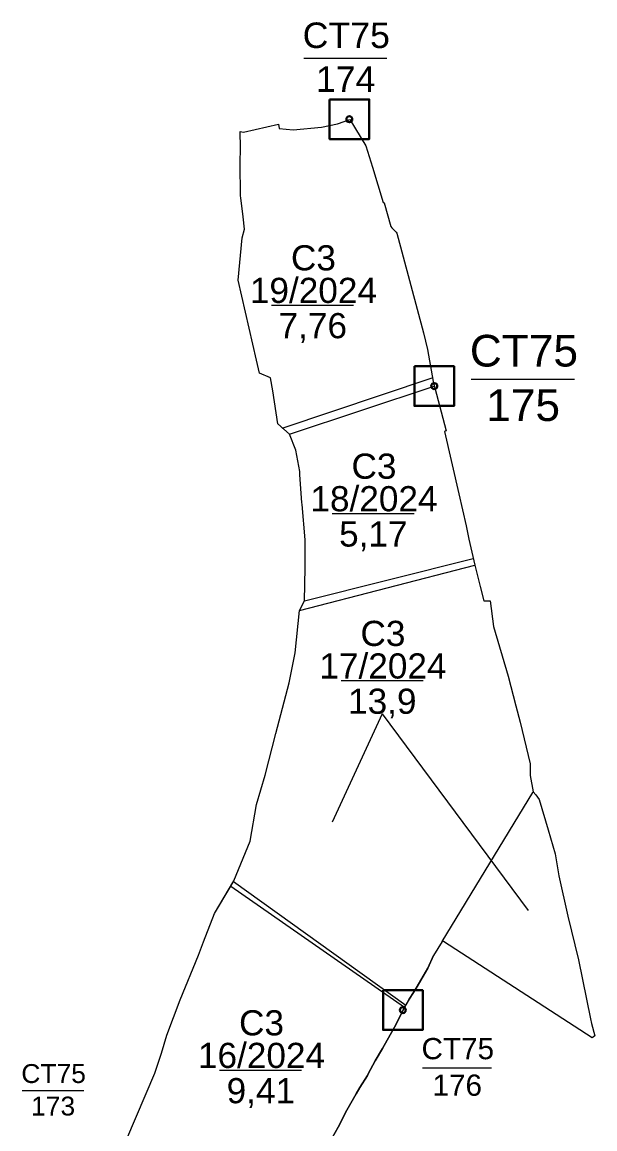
# Model space of a CAD drawing. Header units: metres. Extents: x 418260 to 422516, y 1531083 to 1534713.
# Drawn here: x 419396 to 420119, y 1533315 to 1534713 of the extents above; entities that cross this region are included whole.
import ezdxf
from ezdxf.enums import TextEntityAlignment as Align

# ---------------------------------------------------------------- set-up
doc = ezdxf.new("R2010")
doc.units = ezdxf.units.M
doc.header["$MEASUREMENT"] = 0
doc.layers.add('RanhTwo', color=3, linetype='Continuous', lineweight=0)
doc.styles.add('Style-Arial', font='arial.ttf')

# ---------------------------------------------------------------- blocks, each defined once
blk = doc.blocks.new('*U0')
at = {"color": 0, "linetype": 'Continuous', "lineweight": -2, "ltscale": 10, "flags": 128}
blk.add_lwpolyline([(-150, 150), (150, 150), (150, -150), (-150, -150), (-150, 150)], close=True, dxfattribs=at)
at = {"color": 0, "linetype": 'Continuous', "lineweight": -2, "ltscale": 10}
blk.add_circle((-0.02828, 0.016065), 22.5, dxfattribs=at)
blk = doc.blocks.new('*U5')
at = {"layer": 'RanhTwo', "color": 3, "linetype": 'Continuous', "lineweight": 13}
blk.add_line((-66.520877, -1.660429), (63.750129, -1.660429), dxfattribs=at)
at = {"layer": 'RanhTwo', "color": 3, "linetype": 'Continuous', "lineweight": 13, "style": 'Style-Arial'}
for s, p in [('CT75', (-0.000029, 14.422722)), ('175', (-1.025137, -54.422685))]:
    blk.add_text(s, height=40, dxfattribs=at).set_placement(p, align=Align.CENTER)
blk = doc.blocks.new('*U23')
at = {"layer": 'RanhTwo', "color": 3, "linetype": 'Continuous', "lineweight": 13}
blk.add_line((-66.520877, -1.660429), (63.750129, -1.660429), dxfattribs=at)
at = {"layer": 'RanhTwo', "color": 3, "linetype": 'Continuous', "lineweight": 13, "style": 'Style-Arial'}
blk.add_text('9,41', height=40, dxfattribs=at).set_placement((-1.025137, -54.422685), align=Align.CENTER)
at = {"layer": 'RanhTwo', "color": 3, "linetype": 'Continuous', "lineweight": 13, "insert": (-0.000029, 1.089388), "char_height": 40, "attachment_point": 8, "line_spacing_factor": 0.776524, "style": 'Style-Arial'}
blk.add_mtext('C3\\P16/2024', dxfattribs=at)
blk = doc.blocks.new('*U24')
at = {"layer": 'RanhTwo', "color": 3, "linetype": 'Continuous', "lineweight": 13}
blk.add_line((-66.520877, -1.660429), (63.750129, -1.660429), dxfattribs=at)
at = {"layer": 'RanhTwo', "color": 3, "linetype": 'Continuous', "lineweight": 13, "style": 'Style-Arial'}
blk.add_text('13,9', height=40, dxfattribs=at).set_placement((-1.025137, -54.422685), align=Align.CENTER)
at = {"layer": 'RanhTwo', "color": 3, "linetype": 'Continuous', "lineweight": 13, "insert": (-0.000029, 1.089388), "char_height": 40, "attachment_point": 8, "line_spacing_factor": 0.776524, "style": 'Style-Arial'}
blk.add_mtext('C3\\P17/2024', dxfattribs=at)
blk = doc.blocks.new('*U25')
at = {"layer": 'RanhTwo', "color": 3, "linetype": 'Continuous', "lineweight": 13}
blk.add_line((-66.520877, -1.660429), (63.750129, -1.660429), dxfattribs=at)
at = {"layer": 'RanhTwo', "color": 3, "linetype": 'Continuous', "lineweight": 13, "style": 'Style-Arial'}
blk.add_text('5,17', height=40, dxfattribs=at).set_placement((-1.025137, -54.422685), align=Align.CENTER)
at = {"layer": 'RanhTwo', "color": 3, "linetype": 'Continuous', "lineweight": 13, "insert": (-0.000029, 1.089388), "char_height": 40, "attachment_point": 8, "line_spacing_factor": 0.776524, "style": 'Style-Arial'}
blk.add_mtext('C3\\P18/2024', dxfattribs=at)
blk = doc.blocks.new('*U26')
at = {"layer": 'RanhTwo', "color": 3, "linetype": 'Continuous', "lineweight": 13}
blk.add_line((-66.520877, -1.660429), (63.750129, -1.660429), dxfattribs=at)
at = {"layer": 'RanhTwo', "color": 3, "linetype": 'Continuous', "lineweight": 13, "style": 'Style-Arial'}
blk.add_text('7,76', height=40, dxfattribs=at).set_placement((-1.025137, -54.422685), align=Align.CENTER)
at = {"layer": 'RanhTwo', "color": 3, "linetype": 'Continuous', "lineweight": 13, "insert": (-0.000029, 1.089388), "char_height": 40, "attachment_point": 8, "line_spacing_factor": 0.776524, "style": 'Style-Arial'}
blk.add_mtext('C3\\P19/2024', dxfattribs=at)
blk = doc.blocks.new('*U54')
at = {"layer": 'RanhTwo', "color": 3, "linetype": 'Continuous', "lineweight": 13}
blk.add_line((-66.520877, -1.660429), (63.750129, -1.660429), dxfattribs=at)
at = {"layer": 'RanhTwo', "color": 3, "linetype": 'Continuous', "lineweight": 13, "style": 'Style-Arial'}
for s, p in [('CT75', (-0.000029, 14.422722)), ('173', (-1.025137, -54.422685))]:
    blk.add_text(s, height=40, dxfattribs=at).set_placement(p, align=Align.CENTER)
blk = doc.blocks.new('*U56')
at = {"layer": 'RanhTwo', "color": 3, "linetype": 'Continuous', "lineweight": 13}
blk.add_line((-66.520877, -1.660429), (63.750129, -1.660429), dxfattribs=at)
at = {"layer": 'RanhTwo', "color": 3, "linetype": 'Continuous', "lineweight": 13, "style": 'Style-Arial'}
for s, p in [('CT75', (-0.000029, 14.422722)), ('176', (-1.025137, -54.422685))]:
    blk.add_text(s, height=40, dxfattribs=at).set_placement(p, align=Align.CENTER)
blk = doc.blocks.new('*U71')
at = {"layer": 'RanhTwo', "color": 3, "linetype": 'Continuous', "lineweight": 13}
blk.add_line((-66.520877, -1.660429), (63.750129, -1.660429), dxfattribs=at)
at = {"layer": 'RanhTwo', "color": 3, "linetype": 'Continuous', "lineweight": 13, "style": 'Style-Arial'}
for s, p in [('CT75', (-0.000029, 14.422722)), ('174', (-1.025137, -54.422685))]:
    blk.add_text(s, height=40, dxfattribs=at).set_placement(p, align=Align.CENTER)

msp = doc.modelspace()

# ---------------------------------------------------------------- linework, layer by layer
at = {"layer": 'RanhTwo', "color": 3, "linetype": 'Continuous', "lineweight": 13}
for p, q in [((419675.371, 1534574.333), (419719.249, 1534584.281)), ((419719.249, 1534584.281), (419720.371, 1534578.966)), ((419773.617, 1534580.642), (419793.76, 1534584.822)), ((419793.76, 1534584.822), (419809.305, 1534590.45)), ((419809.305, 1534590.45), (419829.72, 1534557.286)), ((419671.33, 1534554.37), (419670.8856, 1534575.3642)), ((419670.8856, 1534575.3642), (419675.371, 1534574.333)), ((419720.371, 1534578.966), (419737.951, 1534577.464)), ((419737.951, 1534577.464), (419773.617, 1534580.642)), ((419829.72, 1534557.286), (419838.163, 1534529.981)), ((419670.85, 1534535.21), (419671.33, 1534554.37)), ((419671.59, 1534493.81), (419670.85, 1534535.21)), ((419838.163, 1534529.981), (419851.411, 1534485.307)), ((419671.72, 1534491.32), (419671.59, 1534493.81)), ((419674.9, 1534467.17), (419671.72, 1534491.32)), ((419851.411, 1534485.307), (419852.97, 1534484.97)), ((419852.97, 1534484.97), (419861.22, 1534455.33)), ((419676.4, 1534451.93), (419674.9, 1534467.17)), ((419673.47, 1534440.64), (419676.4, 1534451.93)), ((419861.22, 1534455.33), (419862.59, 1534453.35)), ((419862.59, 1534453.35), (419866.35, 1534449.63)), ((419866.35, 1534449.63), (419868.09, 1534448.11)), ((419868.09, 1534448.11), (419868.72, 1534446.55)), ((419868.72, 1534446.55), (419902.52, 1534320.62)), ((419668.3, 1534387.34), (419673.47, 1534440.64)), ((419691.42, 1534286.29), (419668.3, 1534387.34)), ((419902.52, 1534320.62), (419907.49, 1534299.57)), ((419907.49, 1534299.57), (419914.85, 1534259.13)), ((419695.45, 1534269.78), (419691.42, 1534286.29)), ((419709.13, 1534263.95), (419695.45, 1534269.78)), ((419712.14, 1534247.37), (419709.13, 1534263.95)), ((419914.85, 1534259.13), (419930.92, 1534196.8)), ((419718.59, 1534205.91), (419712.14, 1534247.37)), ((419733.21, 1534192.57), (419718.59, 1534205.91)), ((419929.77, 1534196.6), (419929.09, 1534195.84)), ((419929.09, 1534195.84), (419946.96, 1534117.31)), ((419930.92, 1534196.8), (419929.77, 1534196.6)), ((419741.32, 1534172.27), (419733.21, 1534192.57)), ((419746.31, 1534145.25), (419741.32, 1534172.27)), ((419746.37, 1534141.12), (419746.31, 1534145.25)), ((419748.76, 1534106.17), (419746.37, 1534141.12)), ((419946.96, 1534117.31), (419956.32, 1534076.58)), ((419749.06, 1534103.57), (419748.76, 1534106.17)), ((419753.16, 1534059.02), (419749.06, 1534103.57)), ((419956.32, 1534076.58), (419959.53, 1534059.82)), ((419753.23, 1534023.85), (419753.16, 1534059.02)), ((419959.53, 1534059.82), (419967.45, 1534026.92)), ((419967.45, 1534026.92), (419974.2, 1534000)), ((419752.28, 1533981.96), (419753.23, 1534023.85)), ((419974.2, 1534000), (419978.75, 1533981.88)), ((419740.22, 1533916.12), (419746.05, 1533969.65)), ((419746.05, 1533969.65), (419752.28, 1533981.96)), ((419978.75, 1533981.88), (419986.44, 1533981.88)), ((419986.44, 1533981.88), (419990.881, 1533949.495)), ((419990.881, 1533949.495), (420009.301, 1533886.967)), ((419738.62, 1533907.96), (419740.22, 1533916.12)), ((419732.87, 1533878.26), (419738.62, 1533907.96)), ((420009.301, 1533886.967), (420019.097, 1533849.291)), ((419715.81, 1533814.24), (419732.87, 1533878.26)), ((420019.097, 1533849.291), (420024.44, 1533828.8)), ((420024.44, 1533828.8), (420037.21, 1533776.02)), ((419702.53, 1533761.83), (419715.81, 1533814.24)), ((420037.21, 1533776.02), (420037.2, 1533761.08)), ((419691.39, 1533724.36), (419702.53, 1533761.83)), ((420037.2, 1533761.08), (420040.95, 1533740.65)), ((420040.95, 1533740.65), (420044.27, 1533736.7)), ((420044.27, 1533736.7), (420048.68, 1533730.71)), ((419683.49, 1533678.34), (419691.39, 1533724.36)), ((420048.68, 1533730.71), (420059.66, 1533692.6)), ((420059.66, 1533692.6), (420068.51, 1533662.38)), ((419662.89, 1533627.91), (419683.49, 1533678.34)), ((420068.51, 1533662.38), (420073.46, 1533634.57)), ((420073.46, 1533634.57), (420084.69, 1533583.27)), ((419638.69, 1533586.71), (419662.89, 1533627.91)), ((419624.7, 1533550.8), (419638.69, 1533586.71)), ((420084.69, 1533583.27), (420098.23, 1533528.28)), ((419618.25, 1533534.06), (419624.7, 1533550.8)), ((419926.07, 1533551.22), (419915.22, 1533533.5)), ((419927.79, 1533551.28), (419926.07, 1533551.22)), ((420115.3, 1533429.69), (419927.79, 1533551.28)), ((419595.33, 1533477.53), (419618.25, 1533534.06)), ((419915.22, 1533533.5), (419907.87, 1533517.81)), ((420098.23, 1533528.28), (420113.4884, 1533453.5991)), ((419907.87, 1533517.81), (419898.95, 1533502.35)), ((419894.3, 1533494.65), (419889.66, 1533486.94)), ((419898.95, 1533502.35), (419894.3, 1533494.65)), ((419889.66, 1533486.94), (419884.54, 1533478.44)), ((419578.55, 1533433), (419595.33, 1533477.53)), ((419878.47, 1533468.38), (419867.77, 1533446.79)), ((419884.54, 1533478.44), (419878.47, 1533468.38)), ((420113.4884, 1533453.5991), (420114.71, 1533447.62)), ((419867.77, 1533446.79), (419850.82, 1533416.23)), ((420114.71, 1533447.62), (420118.7896, 1533432.1624)), ((419571.61, 1533410.18), (419578.55, 1533433)), ((420118.7896, 1533432.1624), (420115.3, 1533429.69)), ((419563.06, 1533384.99), (419571.61, 1533410.18)), ((419850.82, 1533416.23), (419841.48, 1533400.66)), ((419841.48, 1533400.66), (419832.43, 1533384.03)), ((419527.8, 1533301.95), (419563.06, 1533384.99)), ((419831.55, 1533381.95), (419822.21, 1533366.88)), ((419832.43, 1533384.03), (419831.55, 1533381.95)), ((419817.54, 1533359), (419805.78, 1533338.19)), ((419822.21, 1533366.88), (419817.54, 1533359)), ((419805.78, 1533338.19), (419794.61, 1533316.93)), ((419794.61, 1533316.93), (419787.32, 1533303.26))]:
    msp.add_line(p, q, dxfattribs=at)
at = {"layer": 'RanhTwo', "color": 7, "linetype": 'Continuous', "lineweight": 0}
for p, q in [((419724.142959, 1534200.094576), (419913.536756, 1534263.737636)), ((419733.21, 1534192.57), (419916.080713, 1534253.407323)), ((419746.05, 1533969.65), (419967.45, 1534026.92)), ((419752.28, 1533981.96), (419965.26338, 1534035.694343)), ((419850.442602, 1533839.185258), (419787.018772, 1533702.181498)), ((419850.442602, 1533839.185258), (420034.60738, 1533590.541985))]:
    msp.add_line(p, q, dxfattribs=at)
at = {"layer": 'RanhTwo', "color": 3, "linetype": 'Continuous', "lineweight": 0}
for p, q in [((420041.075, 1533740.5012), (420044.27, 1533736.7)), ((420044.27, 1533736.7), (420048.68, 1533730.71)), ((420048.68, 1533730.71), (420059.66, 1533692.6)), ((420059.66, 1533692.6), (420068.51, 1533662.38)), ((420068.51, 1533662.38), (420073.46, 1533634.57)), ((420073.46, 1533634.57), (420084.69, 1533583.27)), ((419659.0785, 1533621.4209), (419662.407, 1533627.0877)), ((419659.0785, 1533621.4209), (419878.4573, 1533468.3544)), ((419662.407, 1533627.0877), (419879.9927, 1533470.9036)), ((420084.69, 1533583.27), (420098.23, 1533528.28)), ((419926.07, 1533551.22), (419915.22, 1533533.5)), ((419927.79, 1533551.28), (419926.07, 1533551.22)), ((420115.3, 1533429.69), (419927.79, 1533551.28)), ((420098.23, 1533528.28), (420113.4884, 1533453.5991)), ((420113.4884, 1533453.5991), (420114.71, 1533447.62)), ((420114.71, 1533447.62), (420118.7896, 1533432.1624)), ((420118.7896, 1533432.1624), (420115.3, 1533429.69))]:
    msp.add_line(p, q, dxfattribs=at)
at = {"layer": 'RanhTwo', "color": 3, "linetype": 'Continuous', "lineweight": 0, "flags": 128}
for points in [[(419662.407, 1533627.0877), (419662.89, 1533627.91), (419683.49, 1533678.34), (419691.39, 1533724.36), (419702.53, 1533761.83), (419715.81, 1533814.24), (419732.87, 1533878.26), (419738.62, 1533907.96), (419740.22, 1533916.12), (419746.05, 1533969.65), (419752.28, 1533981.96), (419753.23, 1534023.85), (419753.16, 1534059.02), (419749.06, 1534103.57), (419748.76, 1534106.17), (419746.37, 1534141.12), (419746.31, 1534145.25), (419741.32, 1534172.27), (419733.21, 1534192.57), (419718.59, 1534205.91), (419712.14, 1534247.37), (419709.13, 1534263.95), (419695.45, 1534269.78), (419691.42, 1534286.29), (419668.3, 1534387.34), (419673.47, 1534440.64), (419676.4, 1534451.93), (419674.9, 1534467.17), (419671.72, 1534491.32), (419671.59, 1534493.81), (419670.85, 1534535.21), (419671.33, 1534554.37), (419670.8856, 1534575.3642), (419675.371, 1534574.333), (419719.249, 1534584.281), (419720.371, 1534578.966), (419737.951, 1534577.464), (419773.617, 1534580.642), (419793.76, 1534584.822), (419809.305, 1534590.45), (419829.72, 1534557.286), (419838.163, 1534529.981), (419851.411, 1534485.307), (419852.97, 1534484.97), (419861.22, 1534455.33), (419862.59, 1534453.35), (419866.35, 1534449.63), (419868.09, 1534448.11), (419868.72, 1534446.55), (419902.52, 1534320.62), (419907.49, 1534299.57), (419914.85, 1534259.13), (419930.92, 1534196.8), (419929.77, 1534196.6), (419929.09, 1534195.84), (419946.96, 1534117.31), (419956.32, 1534076.58), (419959.53, 1534059.82), (419967.45, 1534026.92), (419974.2, 1534000), (419978.75, 1533981.88), (419986.44, 1533981.88), (419990.881, 1533949.495), (420009.301, 1533886.967), (420019.097, 1533849.291), (420024.44, 1533828.8), (420037.21, 1533776.02), (420037.2, 1533761.08), (420040.95, 1533740.65), (420041.075, 1533740.5012)], [(419926.07, 1533551.22), (420040.519, 1533739.592), (420041.075, 1533740.5012)], [(419503.04, 1533254.67), (419527.8, 1533301.95), (419563.06, 1533384.99), (419571.61, 1533410.18), (419578.55, 1533433), (419595.33, 1533477.53), (419618.25, 1533534.06), (419624.7, 1533550.8), (419638.69, 1533586.71), (419659.0785, 1533621.4209)], [(419879.9927, 1533470.9036), (419884.54, 1533478.44), (419889.66, 1533486.94), (419894.3, 1533494.65), (419898.95, 1533502.35), (419907.87, 1533517.81), (419915.22, 1533533.5)], [(419686.9418, 1533126.0353), (419701.22, 1533149.78), (419725.09, 1533192.03), (419736.4, 1533213.07), (419738.05, 1533215.38), (419749.94, 1533237.36), (419761.96, 1533258.07), (419773.44, 1533278.83), (419787.32, 1533303.26), (419794.61, 1533316.93), (419805.78, 1533338.19), (419817.54, 1533359), (419822.21, 1533366.88), (419831.55, 1533381.95), (419832.43, 1533384.03), (419841.48, 1533400.66), (419850.82, 1533416.23), (419867.77, 1533446.79), (419878.4573, 1533468.3544)], [(419878.4573, 1533468.3544), (419878.47, 1533468.38), (419879.9927, 1533470.9036)]]:
    msp.add_lwpolyline(points, dxfattribs=at)

# ---------------------------------------------------------------- block references
at = {"layer": 'RanhTwo', "color": 3, "linetype": 'Continuous', "lineweight": 13}
for name, p, xscale, yscale, zscale in [('*U71', (419804.960662, 1534669.076272), 0.806119, 0.806119, 0.806119), ('*U26', (419763.468709, 1534357.158806), 0.794896, 0.794896, 0.794896), ('*U25', (419839.929897, 1534093.835172), 0.794896, 0.794896, 0.794896), ('*U24', (419851.25748, 1533882.445657), 0.794896, 0.794896, 0.794896), ('*U23', (419697.930548, 1533390.224598), 0.794896, 0.794896, 0.794896), ('*U56', (419945.765749, 1533392.922211), 0.670488, 0.670488, 0.670488), ('*U56', (419945.765749, 1533392.922211), 0.670488, 0.670488, 0.670488), ('*U54', (419435.425147, 1533363.94009), 0.596897, 0.596897, 0.596897)]:
    msp.add_blockref(name, p, dxfattribs=dict(at, xscale=xscale, yscale=yscale, zscale=zscale))
at = {"layer": 'RanhTwo', "color": 3, "linetype": 'Continuous', "lineweight": 30, "ltscale": 1.666667, "xscale": 0.166667, "yscale": 0.166667, "zscale": 0.166667}
for p in [(419808.853, 1534590.678), (419916.080713, 1534253.407323), (419876.429, 1533464.716)]:
    msp.add_blockref('*U0', p, dxfattribs=at)
at = {"layer": 'RanhTwo', "color": 3, "linetype": 'Continuous', "lineweight": 13}
msp.add_blockref('*U5', (420029.265964, 1534263.704773), dxfattribs=at)

doc.saveas('drawing.dxf')
